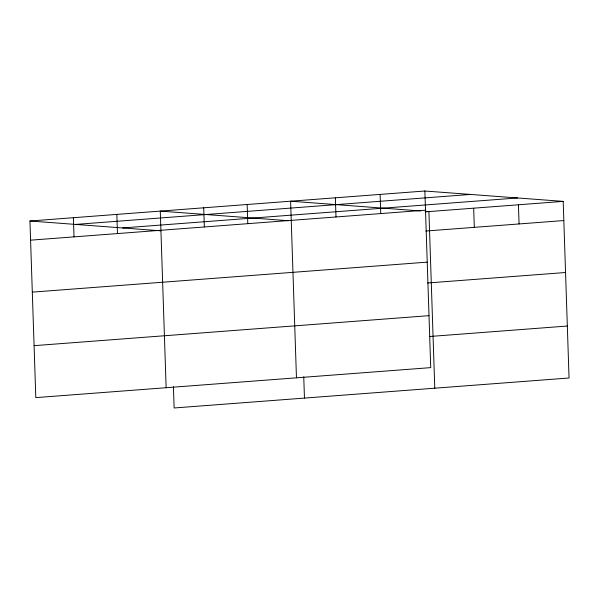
<?xml version="1.0" encoding="UTF-8"?>
<svg xmlns="http://www.w3.org/2000/svg" width="599" height="599" viewBox="0 0 599 599"><rect width="100%" height="100%" fill="white"/><g stroke="black" fill="none" stroke-linecap="round" stroke-linejoin="round"><path stroke-width="0.9" d="M424.871 191.014L430.726 367.629L35.805 397.616L29.95 221.001L424.871 191.014L563.195 201.384L569.05 377.999L174.129 407.986L173.418 386.647M75.594 224.423L470.514 194.435M122.623 227.949L517.543 197.962M30.586 240.169L425.507 210.174M425.223 211.859L563.195 201.384M425.859 231.027L563.824 220.552M32.309 292.125L427.229 262.137M427.581 282.983L565.553 272.508M34.083 345.66L429.004 315.666M429.356 336.518L567.328 326.036M420.7 210.96L290.597 201.204L296.46 377.819M425.268 211.305L428.921 211.582L434.777 388.197M288.553 220.724L160.277 211.103L166.133 387.718M29.95 221.001L160.966 230.825M518.434 204.783L519.071 223.951M473.674 208.182L474.311 227.35M380.11 194.413L380.747 213.573M335.358 197.812L335.994 216.973M303.745 376.756L304.457 398.095M247.155 204.506L247.791 223.674M203.712 207.808L204.349 226.976M116.835 214.405L117.471 233.573M73.392 217.707L74.029 236.875"/></g></svg>
